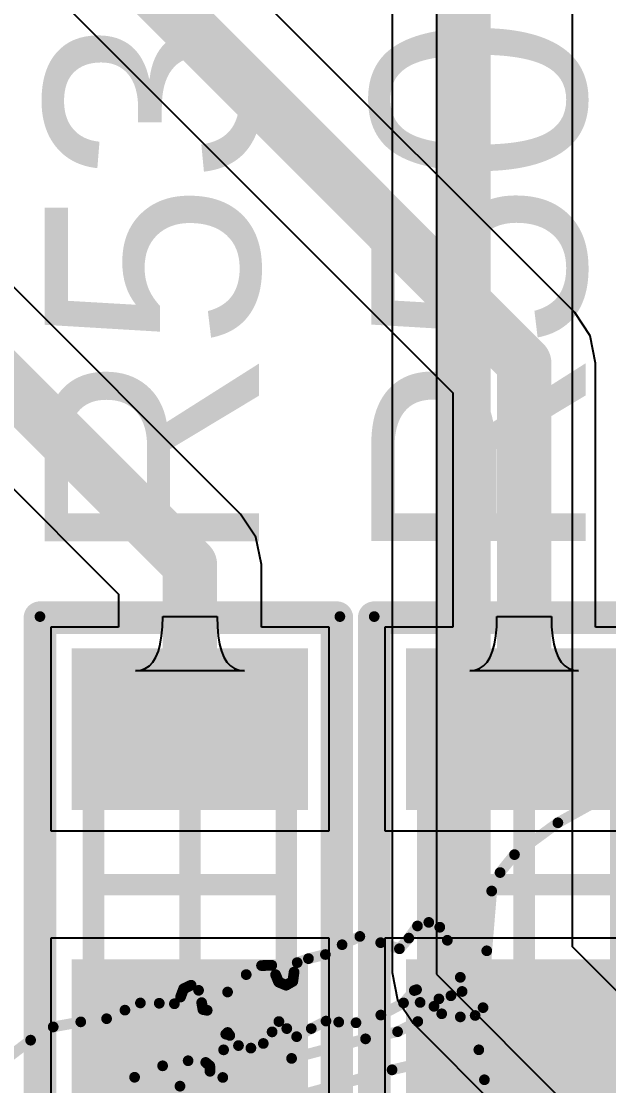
# Model space of a CAD drawing. Header units: inches. Extents: x 1.37 to 4.6, y 1.74 to 5.29.
# Drawn here: x 2.7387 to 2.8467, y 3.1595 to 3.355 of the extents above; entities that cross this region are included whole.
import ezdxf

# ---------------------------------------------------------------- set-up
doc = ezdxf.new("R2010")
doc.units = ezdxf.units.IN
doc.header["$MEASUREMENT"] = 0
for name, color, linetype in [('BottomLayer', 5, 'Continuous'), ('BottomOverlay', 54, 'Continuous'), ('Mechanical13', 56, 'Continuous'), ('Mechanical15', 56, 'Continuous'), ('TopLayer', 1, 'Continuous'), ('TopOverlay', 2, 'Continuous'), ('TopPaste', 8, 'Continuous'), ('TopSolder', 216, 'Continuous')]:
    doc.layers.add(name, color=color, linetype=linetype)
doc.styles.add('Arial', font='', dxfattribs={"height": 0.2})
doc.styles.get('Arial').set_extended_font_data('Arial')

# ---------------------------------------------------------------- blocks, each defined once
blk = doc.blocks.new('_________0603_65')
at = {"layer": 'TopLayer'}
for points in [[(-0.03937, -0.01772), (-0.03937, 0.01772), (-0.01772, 0.01772), (-0.01772, -0.01772)], [(0.01772, -0.01772), (0.01772, 0.01772), (0.03937, 0.01772), (0.03937, -0.01772)]]:
    blk.add_hatch(color=1, dxfattribs=at).paths.add_polyline_path(points)
at = {"layer": 'TopPaste'}
for points in [[(-0.03937, -0.01772), (-0.03937, 0.01772), (-0.01772, 0.01772), (-0.01772, -0.01772)], [(0.01772, -0.01772), (0.01772, 0.01772), (0.03937, 0.01772), (0.03937, -0.01772)]]:
    blk.add_hatch(color=8, dxfattribs=at).paths.add_polyline_path(points)
at = {"layer": 'TopSolder'}
for points in [[(-0.04337, -0.02172), (-0.04337, 0.02172), (-0.01372, 0.02172), (-0.01372, -0.02172)], [(0.01372, -0.02172), (0.01372, 0.02172), (0.04337, 0.02172), (0.04337, -0.02172)]]:
    blk.add_hatch(color=216, dxfattribs=at).paths.add_polyline_path(points)
at = {"layer": 'Mechanical13', "const_width": 0.00394}
for points in [[(-0.0315, 0.01772), (-0.0315, -0.01772)], [(-0.0315, 0.01772), (0.0315, 0.01772)], [(0.0315, 0.01772), (0.0315, -0.01772)], [(-0.0315, -0.01772), (0.0315, -0.01772)]]:
    blk.add_lwpolyline(points, dxfattribs=at)
at = {"layer": 'Mechanical13', "const_width": 0.00197}
for points in [[(-0.03248, 0.01772, 1), (-0.03051, 0.01772, 1)], [(-0.03248, 0.01772, 1), (-0.03051, 0.01772, 1)], [(0.03051, 0.01772, 1), (0.03248, 0.01772, 1)], [(0.03051, 0.01772, 1), (0.03248, 0.01772, 1)], [(-0.03248, -0.01772, 1), (-0.03051, -0.01772, 1)], [(-0.03248, -0.01772, 1), (-0.03051, -0.01772, 1)], [(0.03051, -0.01772, 1), (0.03248, -0.01772, 1)], [(0.03051, -0.01772, 1), (0.03248, -0.01772, 1)]]:
    blk.add_lwpolyline(points, format="xyb", close=True, dxfattribs=at)
at = {"layer": 'Mechanical15'}
for points, const_width in [([(-0.04921, 0.02756), (-0.04921, -0.02756)], 0.00197), ([(-0.04921, 0.02756), (0.04921, 0.02756)], 0.00197), ([(0.04921, 0.02756), (0.04921, -0.02756)], 0.00197), ([(0, 0.01772), (0, -0.01772)], 0.00394), ([(-0.01772, 0), (0.01772, 0)], 0.00394), ([(-0.04921, -0.02756), (0.04921, -0.02756)], 0.00197)]:
    blk.add_lwpolyline(points, dxfattribs=dict(at, const_width=const_width))
for points, const_width in [([(-0.0497, 0.02756, 1), (-0.04872, 0.02756, 1)], 0.000984), ([(-0.0497, 0.02756, 1), (-0.04872, 0.02756, 1)], 0.000984), ([(0.04872, 0.02756, 1), (0.0497, 0.02756, 1)], 0.000984), ([(0.04872, 0.02756, 1), (0.0497, 0.02756, 1)], 0.000984), ([(-0.00098, 0.01772, 1), (0.00098, 0.01772, 1)], 0.00197), ([(-0.0187, 0, 1), (-0.01673, 0, 1)], 0.00197), ([(0.01673, 0, 1), (0.0187, 0, 1)], 0.00197), ([(-0.00098, -0.01772, 1), (0.00098, -0.01772, 1)], 0.00197), ([(-0.0497, -0.02756, 1), (-0.04872, -0.02756, 1)], 0.000984), ([(-0.0497, -0.02756, 1), (-0.04872, -0.02756, 1)], 0.000984), ([(0.04872, -0.02756, 1), (0.0497, -0.02756, 1)], 0.000984), ([(0.04872, -0.02756, 1), (0.0497, -0.02756, 1)], 0.000984)]:
    blk.add_lwpolyline(points, format="xyb", close=True, dxfattribs=dict(at, const_width=const_width))
at = {"layer": 'TopOverlay', "const_width": 0.006}
for points in [[(-0.04921, 0.02756), (-0.04921, -0.027)], [(-0.04921, 0.02756), (0.049, 0.02756)], [(0.049, 0.02756), (0.049, -0.027)], [(-0.04921, -0.027), (0.049, -0.027)]]:
    blk.add_lwpolyline(points, dxfattribs=at)
at = {"layer": 'TopOverlay', "const_width": 0.003}
for points in [[(-0.05071, 0.02756, 1), (-0.04771, 0.02756, 1)], [(-0.05071, 0.02756, 1), (-0.04771, 0.02756, 1)], [(0.0475, 0.02756, 1), (0.0505, 0.02756, 1)], [(0.0475, 0.02756, 1), (0.0505, 0.02756, 1)], [(-0.05071, -0.027, 1), (-0.04771, -0.027, 1)], [(-0.05071, -0.027, 1), (-0.04771, -0.027, 1)], [(0.0475, -0.027, 1), (0.0505, -0.027, 1)], [(0.0475, -0.027, 1), (0.0505, -0.027, 1)]]:
    blk.add_lwpolyline(points, format="xyb", close=True, dxfattribs=at)
blk = doc.blocks.new('_________0603_68')
at = {"layer": 'TopLayer'}
for points in [[(-0.03937, -0.01772), (-0.03937, 0.01772), (-0.01772, 0.01772), (-0.01772, -0.01772)], [(0.01772, -0.01772), (0.01772, 0.01772), (0.03937, 0.01772), (0.03937, -0.01772)]]:
    blk.add_hatch(color=1, dxfattribs=at).paths.add_polyline_path(points)
at = {"layer": 'TopPaste'}
for points in [[(-0.03937, -0.01772), (-0.03937, 0.01772), (-0.01772, 0.01772), (-0.01772, -0.01772)], [(0.01772, -0.01772), (0.01772, 0.01772), (0.03937, 0.01772), (0.03937, -0.01772)]]:
    blk.add_hatch(color=8, dxfattribs=at).paths.add_polyline_path(points)
at = {"layer": 'TopSolder'}
for points in [[(-0.04337, -0.02172), (-0.04337, 0.02172), (-0.01372, 0.02172), (-0.01372, -0.02172)], [(0.01372, -0.02172), (0.01372, 0.02172), (0.04337, 0.02172), (0.04337, -0.02172)]]:
    blk.add_hatch(color=216, dxfattribs=at).paths.add_polyline_path(points)
at = {"layer": 'Mechanical13', "const_width": 0.00394}
for points in [[(-0.0315, 0.01772), (-0.0315, -0.01772)], [(-0.0315, 0.01772), (0.0315, 0.01772)], [(0.0315, 0.01772), (0.0315, -0.01772)], [(-0.0315, -0.01772), (0.0315, -0.01772)]]:
    blk.add_lwpolyline(points, dxfattribs=at)
at = {"layer": 'Mechanical13', "const_width": 0.00197}
for points in [[(-0.03248, 0.01772, 1), (-0.03051, 0.01772, 1)], [(-0.03248, 0.01772, 1), (-0.03051, 0.01772, 1)], [(0.03051, 0.01772, 1), (0.03248, 0.01772, 1)], [(0.03051, 0.01772, 1), (0.03248, 0.01772, 1)], [(-0.03248, -0.01772, 1), (-0.03051, -0.01772, 1)], [(-0.03248, -0.01772, 1), (-0.03051, -0.01772, 1)], [(0.03051, -0.01772, 1), (0.03248, -0.01772, 1)], [(0.03051, -0.01772, 1), (0.03248, -0.01772, 1)]]:
    blk.add_lwpolyline(points, format="xyb", close=True, dxfattribs=at)
at = {"layer": 'Mechanical15'}
for points, const_width in [([(-0.04921, 0.02756), (-0.04921, -0.02756)], 0.00197), ([(-0.04921, 0.02756), (0.04921, 0.02756)], 0.00197), ([(0.04921, 0.02756), (0.04921, -0.02756)], 0.00197), ([(0, 0.01772), (0, -0.01772)], 0.00394), ([(-0.01772, 0), (0.01772, 0)], 0.00394), ([(-0.04921, -0.02756), (0.04921, -0.02756)], 0.00197)]:
    blk.add_lwpolyline(points, dxfattribs=dict(at, const_width=const_width))
for points, const_width in [([(-0.0497, 0.02756, 1), (-0.04872, 0.02756, 1)], 0.000984), ([(-0.0497, 0.02756, 1), (-0.04872, 0.02756, 1)], 0.000984), ([(0.04872, 0.02756, 1), (0.0497, 0.02756, 1)], 0.000984), ([(0.04872, 0.02756, 1), (0.0497, 0.02756, 1)], 0.000984), ([(-0.00098, 0.01772, 1), (0.00098, 0.01772, 1)], 0.00197), ([(-0.0187, 0, 1), (-0.01673, 0, 1)], 0.00197), ([(0.01673, 0, 1), (0.0187, 0, 1)], 0.00197), ([(-0.00098, -0.01772, 1), (0.00098, -0.01772, 1)], 0.00197), ([(-0.0497, -0.02756, 1), (-0.04872, -0.02756, 1)], 0.000984), ([(-0.0497, -0.02756, 1), (-0.04872, -0.02756, 1)], 0.000984), ([(0.04872, -0.02756, 1), (0.0497, -0.02756, 1)], 0.000984), ([(0.04872, -0.02756, 1), (0.0497, -0.02756, 1)], 0.000984)]:
    blk.add_lwpolyline(points, format="xyb", close=True, dxfattribs=dict(at, const_width=const_width))
at = {"layer": 'TopOverlay', "const_width": 0.006}
for points in [[(-0.04921, 0.02756), (-0.04921, -0.027)], [(-0.04921, 0.02756), (0.049, 0.02756)], [(0.049, 0.02756), (0.049, -0.027)], [(-0.04921, -0.027), (0.049, -0.027)]]:
    blk.add_lwpolyline(points, dxfattribs=at)
at = {"layer": 'TopOverlay', "const_width": 0.003}
for points in [[(-0.05071, 0.02756, 1), (-0.04771, 0.02756, 1)], [(-0.05071, 0.02756, 1), (-0.04771, 0.02756, 1)], [(0.0475, 0.02756, 1), (0.0505, 0.02756, 1)], [(0.0475, 0.02756, 1), (0.0505, 0.02756, 1)], [(-0.05071, -0.027, 1), (-0.04771, -0.027, 1)], [(-0.05071, -0.027, 1), (-0.04771, -0.027, 1)], [(0.0475, -0.027, 1), (0.0505, -0.027, 1)], [(0.0475, -0.027, 1), (0.0505, -0.027, 1)]]:
    blk.add_lwpolyline(points, format="xyb", close=True, dxfattribs=at)

msp = doc.modelspace()

# ---------------------------------------------------------------- linework, layer by layer
at = {"layer": 'BottomLayer'}
for p, q in [((2.84, 3.185), (2.84, 3.52)), ((2.815, 3.515), (2.815, 3.18)), ((2.80687, 3.51177), (2.80687, 3.18029)), ((2.93, 3.095), (2.84, 3.185)), ((2.80687, 3.18029), (2.80787, 3.17527)), ((2.815, 3.18), (2.905, 3.09)), ((2.80787, 3.17527), (2.81072, 3.17101)), ((2.81072, 3.17101), (2.89697, 3.08475))]:
    msp.add_line(p, q, dxfattribs=at)
at = {"layer": 'BottomLayer', "const_width": 0.01}
for points in [[(2.82, 3.18029), (2.82, 3.535)], [(2.82, 3.18029), (2.91772, 3.08257)]]:
    msp.add_lwpolyline(points, dxfattribs=at)
at = {"layer": 'BottomLayer', "const_width": 0.005}
msp.add_lwpolyline([(2.8175, 3.18029, 1), (2.8225, 3.18029, 1)], format="xyb", close=True, dxfattribs=at)
msp.add_lwpolyline([(2.8175, 3.18029, 1), (2.8225, 3.18029, 1)], format="xyb", close=True, dxfattribs=at)
at = {"layer": 'BottomOverlay', "const_width": 0.00197}
for points in [[(2.83732, 3.20781), (2.85063, 3.21522)], [(2.82935, 3.20196), (2.83732, 3.20781)], [(2.8267, 3.19867), (2.82935, 3.20196)], [(2.82516, 3.19527), (2.8267, 3.19867)], [(2.82425, 3.1843), (2.82516, 3.19527)], [(2.81152, 3.18886), (2.8136, 3.18952)], [(2.8136, 3.18952), (2.81561, 3.18863)], [(2.79767, 3.18542), (2.80093, 3.18694)], [(2.80093, 3.18694), (2.80475, 3.18579)], [(2.80993, 3.18663), (2.81152, 3.18886)], [(2.81561, 3.18863), (2.81701, 3.18623)], [(2.79459, 3.18362), (2.79767, 3.18542)], [(2.80475, 3.18579), (2.8082, 3.18467)], [(2.8082, 3.18467), (2.80993, 3.18663)], [(2.81701, 3.18623), (2.81939, 3.17943)], [(2.79148, 3.18286), (2.79459, 3.18362)], [(2.82357, 3.17386), (2.82425, 3.1843)], [(2.78005, 3.17993), (2.78285, 3.18159)], [(2.78285, 3.18159), (2.78475, 3.18163)], [(2.78475, 3.18163), (2.78544, 3.17992)], [(2.78884, 3.1804), (2.78942, 3.18213)], [(2.78942, 3.18213), (2.79148, 3.18286)], [(2.77662, 3.17673), (2.78005, 3.17993)], [(2.78544, 3.17992), (2.78601, 3.17855)], [(2.78861, 3.17869), (2.78884, 3.1804)], [(2.81939, 3.17943), (2.81972, 3.17683)], [(2.76798, 3.17581), (2.76855, 3.17734)], [(2.76855, 3.17734), (2.76992, 3.17798)], [(2.76992, 3.17798), (2.77129, 3.17704)], [(2.78601, 3.17855), (2.78738, 3.17798)], [(2.78738, 3.17798), (2.78861, 3.17869)], [(2.81093, 3.177), (2.81135, 3.17716)], [(2.81135, 3.17716), (2.812, 3.17482)], [(2.76685, 3.17457), (2.76798, 3.17581)], [(2.77129, 3.17704), (2.77186, 3.17479)], [(2.77288, 3.17337), (2.77662, 3.17673)], [(2.80896, 3.17472), (2.81093, 3.177)], [(2.81455, 3.1741), (2.81546, 3.17547)], [(2.81546, 3.17547), (2.81766, 3.17604)], [(2.81766, 3.17604), (2.81972, 3.17683)], [(2.75439, 3.17183), (2.75776, 3.1734)], [(2.75776, 3.1734), (2.7606, 3.17472)], [(2.7606, 3.17472), (2.76406, 3.17467)], [(2.76406, 3.17467), (2.76685, 3.17457)], [(2.77186, 3.17479), (2.77209, 3.17351)], [(2.77209, 3.17351), (2.77288, 3.17337)], [(2.80479, 3.1725), (2.80896, 3.17472)], [(2.81158, 3.17131), (2.812, 3.17482)], [(2.81455, 3.1741), (2.81597, 3.17273)], [(2.82212, 3.17242), (2.82357, 3.17386)], [(2.74964, 3.17125), (2.75439, 3.17183)], [(2.7848, 3.16941), (2.78606, 3.17131)], [(2.78606, 3.17131), (2.7875, 3.17002)], [(2.792, 3.17002), (2.79471, 3.17139)], [(2.79471, 3.17139), (2.79704, 3.17121)], [(2.80022, 3.17108), (2.80479, 3.1725)], [(2.80787, 3.16945), (2.81158, 3.17131)], [(2.81597, 3.17273), (2.8194, 3.17216)], [(2.8194, 3.17216), (2.82212, 3.17242)], [(2.74043, 3.16789), (2.74457, 3.17032)], [(2.74457, 3.17032), (2.74964, 3.17125)], [(2.78319, 3.16728), (2.7848, 3.16941)], [(2.7875, 3.17002), (2.78931, 3.16853)], [(2.78931, 3.16853), (2.792, 3.17002)], [(2.79704, 3.17121), (2.80022, 3.17108)], [(2.80198, 3.16813), (2.80787, 3.16945)], [(2.73612, 3.16458), (2.74043, 3.16789)], [(2.77589, 3.16611), (2.77629, 3.16899)], [(2.77629, 3.16899), (2.77663, 3.1693)], [(2.77663, 3.1693), (2.77703, 3.16876)], [(2.77703, 3.16876), (2.77863, 3.1669)], [(2.78838, 3.16454), (2.80198, 3.16813)], [(2.77574, 3.16104), (2.77589, 3.16611)], [(2.77863, 3.1669), (2.78091, 3.16643)], [(2.78091, 3.16643), (2.78319, 3.16728)], [(2.80684, 3.16244), (2.82279, 3.16612)], [(2.82279, 3.16612), (2.82382, 3.16062)], [(2.76469, 3.16318), (2.76937, 3.16411)], [(2.76937, 3.16411), (2.7726, 3.1638)], [(2.7726, 3.1638), (2.77336, 3.16316)], [(2.77574, 3.16104), (2.78838, 3.16454)], [(2.75954, 3.16108), (2.76469, 3.16318)], [(2.76788, 3.15944), (2.77338, 3.16217)], [(2.77336, 3.16316), (2.77338, 3.16217)], [(2.77982, 3.15497), (2.80684, 3.16244)], [(2.75177, 3.1577), (2.75954, 3.16108)], [(2.82382, 3.16062), (2.82425, 3.14708)], [(2.75594, 3.155), (2.76788, 3.15944)]]:
    msp.add_lwpolyline(points, dxfattribs=at)
at = {"layer": 'BottomOverlay', "const_width": 0.000984}
for points in [[(2.83683, 3.20781, 1), (2.83781, 3.20781, 1)], [(2.83683, 3.20781, 1), (2.83781, 3.20781, 1)], [(2.82886, 3.20196, 1), (2.82984, 3.20196, 1)], [(2.82886, 3.20196, 1), (2.82984, 3.20196, 1)], [(2.82621, 3.19867, 1), (2.8272, 3.19867, 1)], [(2.82621, 3.19867, 1), (2.8272, 3.19867, 1)], [(2.82466, 3.19527, 1), (2.82565, 3.19527, 1)], [(2.82466, 3.19527, 1), (2.82565, 3.19527, 1)], [(2.81311, 3.18952, 1), (2.81409, 3.18952, 1)], [(2.81311, 3.18952, 1), (2.81409, 3.18952, 1)], [(2.80044, 3.18694, 1), (2.80142, 3.18694, 1)], [(2.80044, 3.18694, 1), (2.80142, 3.18694, 1)], [(2.81103, 3.18886, 1), (2.81201, 3.18886, 1)], [(2.81103, 3.18886, 1), (2.81201, 3.18886, 1)], [(2.81512, 3.18863, 1), (2.81611, 3.18863, 1)], [(2.81512, 3.18863, 1), (2.81611, 3.18863, 1)], [(2.79718, 3.18542, 1), (2.79816, 3.18542, 1)], [(2.79718, 3.18542, 1), (2.79816, 3.18542, 1)], [(2.80426, 3.18579, 1), (2.80524, 3.18579, 1)], [(2.80426, 3.18579, 1), (2.80524, 3.18579, 1)], [(2.80944, 3.18663, 1), (2.81042, 3.18663, 1)], [(2.80944, 3.18663, 1), (2.81042, 3.18663, 1)], [(2.81652, 3.18623, 1), (2.8175, 3.18623, 1)], [(2.81652, 3.18623, 1), (2.8175, 3.18623, 1)], [(2.7941, 3.18362, 1), (2.79508, 3.18362, 1)], [(2.7941, 3.18362, 1), (2.79508, 3.18362, 1)], [(2.80771, 3.18467, 1), (2.8087, 3.18467, 1)], [(2.80771, 3.18467, 1), (2.8087, 3.18467, 1)], [(2.82376, 3.1843, 1), (2.82474, 3.1843, 1)], [(2.82376, 3.1843, 1), (2.82474, 3.1843, 1)], [(2.78236, 3.18159, 1), (2.78334, 3.18159, 1)], [(2.78236, 3.18159, 1), (2.78334, 3.18159, 1)], [(2.78425, 3.18163, 1), (2.78524, 3.18163, 1)], [(2.78425, 3.18163, 1), (2.78524, 3.18163, 1)], [(2.78892, 3.18213, 1), (2.78991, 3.18213, 1)], [(2.78892, 3.18213, 1), (2.78991, 3.18213, 1)], [(2.79099, 3.18286, 1), (2.79198, 3.18286, 1)], [(2.79099, 3.18286, 1), (2.79198, 3.18286, 1)], [(2.77955, 3.17993, 1), (2.78054, 3.17993, 1)], [(2.77955, 3.17993, 1), (2.78054, 3.17993, 1)], [(2.78495, 3.17992, 1), (2.78593, 3.17992, 1)], [(2.78495, 3.17992, 1), (2.78593, 3.17992, 1)], [(2.78835, 3.1804, 1), (2.78933, 3.1804, 1)], [(2.78835, 3.1804, 1), (2.78933, 3.1804, 1)], [(2.81889, 3.17943, 1), (2.81988, 3.17943, 1)], [(2.81889, 3.17943, 1), (2.81988, 3.17943, 1)], [(2.76806, 3.17734, 1), (2.76904, 3.17734, 1)], [(2.76806, 3.17734, 1), (2.76904, 3.17734, 1)], [(2.76943, 3.17798, 1), (2.77041, 3.17798, 1)], [(2.76943, 3.17798, 1), (2.77041, 3.17798, 1)], [(2.78552, 3.17855, 1), (2.7865, 3.17855, 1)], [(2.78552, 3.17855, 1), (2.7865, 3.17855, 1)], [(2.78689, 3.17798, 1), (2.78787, 3.17798, 1)], [(2.78689, 3.17798, 1), (2.78787, 3.17798, 1)], [(2.78812, 3.17869, 1), (2.7891, 3.17869, 1)], [(2.78812, 3.17869, 1), (2.7891, 3.17869, 1)], [(2.81086, 3.17716, 1), (2.81185, 3.17716, 1)], [(2.81086, 3.17716, 1), (2.81185, 3.17716, 1)], [(2.76749, 3.17581, 1), (2.76847, 3.17581, 1)], [(2.76749, 3.17581, 1), (2.76847, 3.17581, 1)], [(2.7708, 3.17704, 1), (2.77178, 3.17704, 1)], [(2.7708, 3.17704, 1), (2.77178, 3.17704, 1)], [(2.77613, 3.17673, 1), (2.77711, 3.17673, 1)], [(2.77613, 3.17673, 1), (2.77711, 3.17673, 1)], [(2.81044, 3.177, 1), (2.81142, 3.177, 1)], [(2.81044, 3.177, 1), (2.81142, 3.177, 1)], [(2.81497, 3.17547, 1), (2.81595, 3.17547, 1)], [(2.81497, 3.17547, 1), (2.81595, 3.17547, 1)], [(2.81717, 3.17604, 1), (2.81816, 3.17604, 1)], [(2.81717, 3.17604, 1), (2.81816, 3.17604, 1)], [(2.81923, 3.17683, 1), (2.82022, 3.17683, 1)], [(2.81923, 3.17683, 1), (2.82022, 3.17683, 1)], [(2.75727, 3.1734, 1), (2.75825, 3.1734, 1)], [(2.75727, 3.1734, 1), (2.75825, 3.1734, 1)], [(2.76011, 3.17472, 1), (2.76109, 3.17472, 1)], [(2.76011, 3.17472, 1), (2.76109, 3.17472, 1)], [(2.76357, 3.17467, 1), (2.76456, 3.17467, 1)], [(2.76357, 3.17467, 1), (2.76456, 3.17467, 1)], [(2.76635, 3.17457, 1), (2.76734, 3.17457, 1)], [(2.76635, 3.17457, 1), (2.76734, 3.17457, 1)], [(2.77137, 3.17479, 1), (2.77235, 3.17479, 1)], [(2.77137, 3.17479, 1), (2.77235, 3.17479, 1)], [(2.7716, 3.17351, 1), (2.77258, 3.17351, 1)], [(2.7716, 3.17351, 1), (2.77258, 3.17351, 1)], [(2.77239, 3.17337, 1), (2.77337, 3.17337, 1)], [(2.77239, 3.17337, 1), (2.77337, 3.17337, 1)], [(2.80846, 3.17472, 1), (2.80945, 3.17472, 1)], [(2.80846, 3.17472, 1), (2.80945, 3.17472, 1)], [(2.81151, 3.17482, 1), (2.8125, 3.17482, 1)], [(2.81151, 3.17482, 1), (2.8125, 3.17482, 1)], [(2.81405, 3.1741, 1), (2.81504, 3.1741, 1)], [(2.81405, 3.1741, 1), (2.81504, 3.1741, 1)], [(2.82308, 3.17386, 1), (2.82406, 3.17386, 1)], [(2.82308, 3.17386, 1), (2.82406, 3.17386, 1)], [(2.7539, 3.17183, 1), (2.75488, 3.17183, 1)], [(2.7539, 3.17183, 1), (2.75488, 3.17183, 1)], [(2.78556, 3.17131, 1), (2.78655, 3.17131, 1)], [(2.78556, 3.17131, 1), (2.78655, 3.17131, 1)], [(2.79422, 3.17139, 1), (2.7952, 3.17139, 1)], [(2.79422, 3.17139, 1), (2.7952, 3.17139, 1)], [(2.80429, 3.1725, 1), (2.80528, 3.1725, 1)], [(2.80429, 3.1725, 1), (2.80528, 3.1725, 1)], [(2.81108, 3.17131, 1), (2.81207, 3.17131, 1)], [(2.81108, 3.17131, 1), (2.81207, 3.17131, 1)], [(2.81548, 3.17273, 1), (2.81646, 3.17273, 1)], [(2.81548, 3.17273, 1), (2.81646, 3.17273, 1)], [(2.8189, 3.17216, 1), (2.81989, 3.17216, 1)], [(2.8189, 3.17216, 1), (2.81989, 3.17216, 1)], [(2.82163, 3.17242, 1), (2.82261, 3.17242, 1)], [(2.82163, 3.17242, 1), (2.82261, 3.17242, 1)], [(2.74408, 3.17032, 1), (2.74507, 3.17032, 1)], [(2.74408, 3.17032, 1), (2.74507, 3.17032, 1)], [(2.74915, 3.17125, 1), (2.75013, 3.17125, 1)], [(2.74915, 3.17125, 1), (2.75013, 3.17125, 1)], [(2.78431, 3.16941, 1), (2.7853, 3.16941, 1)], [(2.78431, 3.16941, 1), (2.7853, 3.16941, 1)], [(2.78701, 3.17002, 1), (2.788, 3.17002, 1)], [(2.78701, 3.17002, 1), (2.788, 3.17002, 1)], [(2.79151, 3.17002, 1), (2.79249, 3.17002, 1)], [(2.79151, 3.17002, 1), (2.79249, 3.17002, 1)], [(2.79655, 3.17121, 1), (2.79754, 3.17121, 1)], [(2.79655, 3.17121, 1), (2.79754, 3.17121, 1)], [(2.79973, 3.17108, 1), (2.80071, 3.17108, 1)], [(2.79973, 3.17108, 1), (2.80071, 3.17108, 1)], [(2.80738, 3.16945, 1), (2.80836, 3.16945, 1)], [(2.80738, 3.16945, 1), (2.80836, 3.16945, 1)], [(2.73993, 3.16789, 1), (2.74092, 3.16789, 1)], [(2.73993, 3.16789, 1), (2.74092, 3.16789, 1)], [(2.7758, 3.16899, 1), (2.77678, 3.16899, 1)], [(2.7758, 3.16899, 1), (2.77678, 3.16899, 1)], [(2.77614, 3.1693, 1), (2.77713, 3.1693, 1)], [(2.77614, 3.1693, 1), (2.77713, 3.1693, 1)], [(2.77653, 3.16876, 1), (2.77752, 3.16876, 1)], [(2.77653, 3.16876, 1), (2.77752, 3.16876, 1)], [(2.78882, 3.16853, 1), (2.7898, 3.16853, 1)], [(2.78882, 3.16853, 1), (2.7898, 3.16853, 1)], [(2.80148, 3.16813, 1), (2.80247, 3.16813, 1)], [(2.80148, 3.16813, 1), (2.80247, 3.16813, 1)], [(2.7754, 3.16611, 1), (2.77639, 3.16611, 1)], [(2.7754, 3.16611, 1), (2.77639, 3.16611, 1)], [(2.77813, 3.1669, 1), (2.77912, 3.1669, 1)], [(2.77813, 3.1669, 1), (2.77912, 3.1669, 1)], [(2.78041, 3.16643, 1), (2.7814, 3.16643, 1)], [(2.78041, 3.16643, 1), (2.7814, 3.16643, 1)], [(2.7827, 3.16728, 1), (2.78368, 3.16728, 1)], [(2.7827, 3.16728, 1), (2.78368, 3.16728, 1)], [(2.8223, 3.16612, 1), (2.82328, 3.16612, 1)], [(2.8223, 3.16612, 1), (2.82328, 3.16612, 1)], [(2.76888, 3.16411, 1), (2.76986, 3.16411, 1)], [(2.76888, 3.16411, 1), (2.76986, 3.16411, 1)], [(2.77211, 3.1638, 1), (2.77309, 3.1638, 1)], [(2.77211, 3.1638, 1), (2.77309, 3.1638, 1)], [(2.78789, 3.16454, 1), (2.78888, 3.16454, 1)], [(2.78789, 3.16454, 1), (2.78888, 3.16454, 1)], [(2.76419, 3.16318, 1), (2.76518, 3.16318, 1)], [(2.76419, 3.16318, 1), (2.76518, 3.16318, 1)], [(2.77287, 3.16316, 1), (2.77385, 3.16316, 1)], [(2.77287, 3.16316, 1), (2.77385, 3.16316, 1)], [(2.77289, 3.16217, 1), (2.77388, 3.16217, 1)], [(2.77289, 3.16217, 1), (2.77388, 3.16217, 1)], [(2.80635, 3.16244, 1), (2.80734, 3.16244, 1)], [(2.80635, 3.16244, 1), (2.80734, 3.16244, 1)], [(2.75904, 3.16108, 1), (2.76003, 3.16108, 1)], [(2.75904, 3.16108, 1), (2.76003, 3.16108, 1)], [(2.77525, 3.16104, 1), (2.77623, 3.16104, 1)], [(2.77525, 3.16104, 1), (2.77623, 3.16104, 1)], [(2.82333, 3.16062, 1), (2.82431, 3.16062, 1)], [(2.82333, 3.16062, 1), (2.82431, 3.16062, 1)], [(2.76738, 3.15944, 1), (2.76837, 3.15944, 1)], [(2.76738, 3.15944, 1), (2.76837, 3.15944, 1)]]:
    msp.add_lwpolyline(points, format="xyb", close=True, dxfattribs=at)
at = {"layer": 'TopLayer'}
for p, q in [((2.77898, 3.2645), (2.60721, 3.43627)), ((2.58864, 3.41771), (2.75657, 3.24978)), ((2.68707, 3.41771), (2.818, 3.28677)), ((2.84041, 3.30149), (2.7249, 3.417)), ((2.84326, 3.29723), (2.84041, 3.30149)), ((2.84425, 3.29221), (2.84326, 3.29723)), ((2.84425, 3.2437), (2.84425, 3.29221)), ((2.818, 3.28677), (2.818, 3.2437)), ((2.78183, 3.26024), (2.77898, 3.2645)), ((2.78283, 3.25521), (2.78183, 3.26024)), ((2.78283, 3.2437), (2.78283, 3.25521)), ((2.75657, 3.24978), (2.75657, 3.2437)), ((2.76465, 3.24381), (2.7647, 3.24571)), ((2.7647, 3.24571), (2.7747, 3.24571)), ((2.7747, 3.24571), (2.77475, 3.24381)), ((2.82608, 3.24381), (2.82613, 3.24571)), ((2.82613, 3.24571), (2.83613, 3.24571)), ((2.83613, 3.24571), (2.83618, 3.24381)), ((2.75657, 3.2437), (2.74411, 3.2437)), ((2.74411, 3.2437), (2.74411, 3.2063)), ((2.7645, 3.24211), (2.76465, 3.24381)), ((2.77475, 3.24381), (2.7749, 3.24211)), ((2.79529, 3.2437), (2.78283, 3.2437)), ((2.79529, 3.2063), (2.79529, 3.2437)), ((2.818, 3.2437), (2.80554, 3.2437)), ((2.80554, 3.2437), (2.80554, 3.2063)), ((2.82593, 3.24211), (2.82608, 3.24381)), ((2.83618, 3.24381), (2.83633, 3.24211)), ((2.85672, 3.2437), (2.84425, 3.2437)), ((2.76425, 3.24061), (2.7645, 3.24211)), ((2.7749, 3.24211), (2.77515, 3.24061)), ((2.82568, 3.24061), (2.82593, 3.24211)), ((2.83633, 3.24211), (2.83658, 3.24061)), ((2.76345, 3.23821), (2.7639, 3.23931)), ((2.7639, 3.23931), (2.76425, 3.24061)), ((2.77515, 3.24061), (2.7755, 3.23931)), ((2.7755, 3.23931), (2.77595, 3.23821)), ((2.82488, 3.23821), (2.82533, 3.23931)), ((2.82533, 3.23931), (2.82568, 3.24061)), ((2.83658, 3.24061), (2.83693, 3.23931)), ((2.83693, 3.23931), (2.83738, 3.23821)), ((2.76225, 3.23661), (2.7629, 3.23731)), ((2.7629, 3.23731), (2.76345, 3.23821)), ((2.77595, 3.23821), (2.7765, 3.23731)), ((2.7765, 3.23731), (2.77715, 3.23661)), ((2.82368, 3.23661), (2.82433, 3.23731)), ((2.82433, 3.23731), (2.82488, 3.23821)), ((2.83738, 3.23821), (2.83793, 3.23731)), ((2.83793, 3.23731), (2.83858, 3.23661)), ((2.7597, 3.23571), (2.76065, 3.23581)), ((2.7797, 3.23571), (2.7597, 3.23571)), ((2.76065, 3.23581), (2.7615, 3.23611)), ((2.7615, 3.23611), (2.76225, 3.23661)), ((2.77715, 3.23661), (2.7779, 3.23611)), ((2.7779, 3.23611), (2.77875, 3.23581)), ((2.77875, 3.23581), (2.7797, 3.23571)), ((2.82113, 3.23571), (2.82208, 3.23581)), ((2.84113, 3.23571), (2.82113, 3.23571)), ((2.82208, 3.23581), (2.82293, 3.23611)), ((2.82293, 3.23611), (2.82368, 3.23661)), ((2.83858, 3.23661), (2.83933, 3.23611)), ((2.83933, 3.23611), (2.84018, 3.23581)), ((2.84018, 3.23581), (2.84113, 3.23571)), ((2.74411, 3.2063), (2.79529, 3.2063)), ((2.80554, 3.2063), (2.85672, 3.2063)), ((2.79529, 3.18661), (2.74411, 3.18661)), ((2.74411, 3.18661), (2.74411, 3.14921)), ((2.79529, 3.14921), (2.79529, 3.18661)), ((2.85672, 3.18661), (2.80554, 3.18661)), ((2.80554, 3.18661), (2.80554, 3.14921))]:
    msp.add_line(p, q, dxfattribs=at)
at = {"layer": 'TopLayer', "const_width": 0.01}
for points in [[(2.56535, 3.45956), (2.7697, 3.25521)], [(2.66378, 3.45956), (2.83113, 3.29221)], [(2.83113, 3.225), (2.83113, 3.29221)], [(2.7697, 3.225), (2.7697, 3.25521)], [(2.7697, 3.12325), (2.7697, 3.16791)], [(2.83113, 3.10682), (2.83113, 3.16791)]]:
    msp.add_lwpolyline(points, dxfattribs=at)
at = {"layer": 'TopLayer', "const_width": 0.005}
for points in [[(2.82863, 3.29221, 1), (2.83363, 3.29221, 1)], [(2.82863, 3.29221, 1), (2.83363, 3.29221, 1)], [(2.7672, 3.25521, 1), (2.7722, 3.25521, 1)], [(2.7672, 3.25521, 1), (2.7722, 3.25521, 1)], [(2.7672, 3.225, 1), (2.7722, 3.225, 1)], [(2.82863, 3.225, 1), (2.83363, 3.225, 1)], [(2.7672, 3.16791, 1), (2.7722, 3.16791, 1)], [(2.82863, 3.16791, 1), (2.83363, 3.16791, 1)]]:
    msp.add_lwpolyline(points, format="xyb", close=True, dxfattribs=at)

# ---------------------------------------------------------------- block references
at = {"rotation": 90}
for name, p in [('_________0603_65', (2.7697, 3.19646)), ('_________0603_68', (2.83113, 3.19646))]:
    msp.add_blockref(name, p, dxfattribs=at)

# ---------------------------------------------------------------- texts
at = {"layer": 'TopOverlay', "style": 'Arial'}
for s, p in [('R53', (2.78239, 3.25497)), ('R50', (2.8424, 3.25501))]:
    msp.add_text(s, height=0.03937, rotation=90, dxfattribs=at).set_placement(p)

doc.saveas('drawing.dxf')
